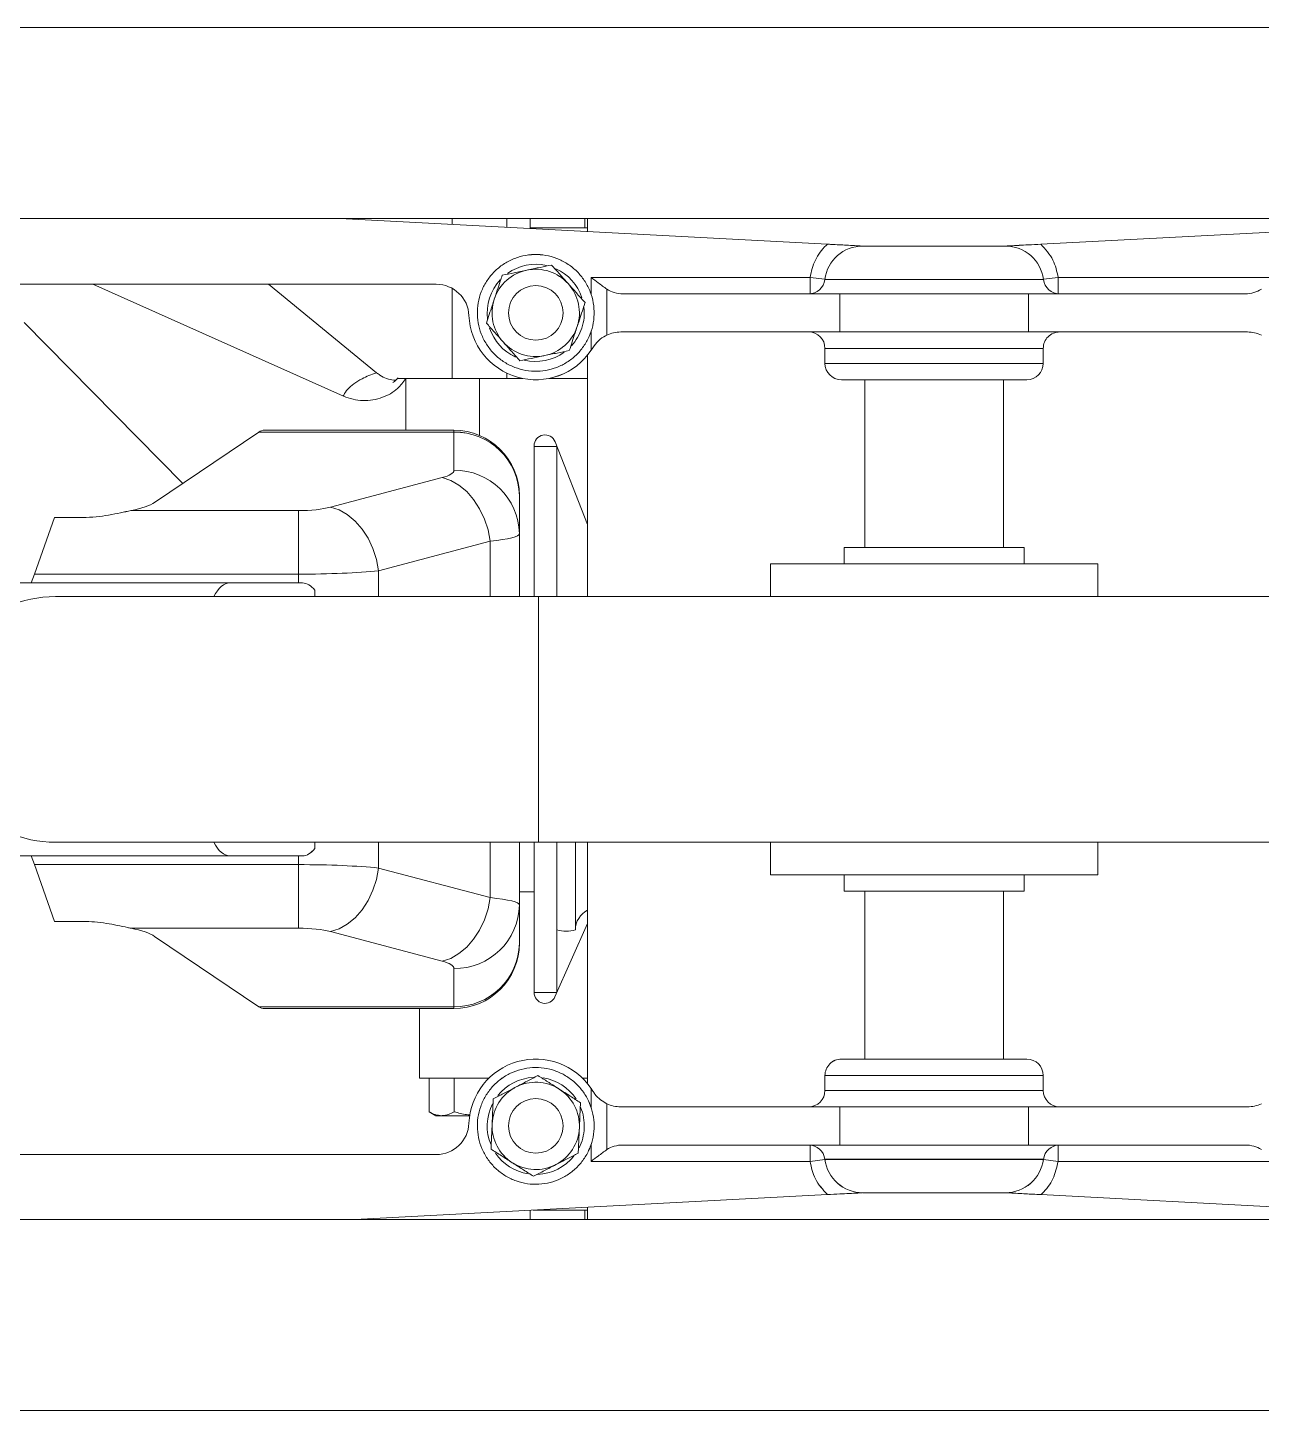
# Model space of a CAD drawing. Header units: inches. Extents: x -1851 to 6314, y -1304 to 4687.
# Drawn here: x -1813.46 to -1803.12, y 2121.94 to 2133.54 of the extents above; entities that cross this region are included whole.
import ezdxf

# ---------------------------------------------------------------- set-up
doc = ezdxf.new("R2010")
doc.units = ezdxf.units.IN
doc.header["$MEASUREMENT"] = 0
doc.layers.add('E-ARRY-TABL', color=9, linetype='Continuous')

# ---------------------------------------------------------------- blocks, each defined once
blk = doc.blocks.new('2.2.1_8 Mid Plan View')
at = {"color": 7, "linetype": 'Continuous', "lineweight": 15}
for p, q in [((-0.30061, -3.73684), (-0.30061, 2.68042)), ((0.30109, 2.68042), (0.30109, -3.73684)), ((26.705, -3.73684), (26.705, 2.68042)), ((27.3067, 2.68042), (27.3067, -3.73684)), ((-0.41544, -3.62201), (-0.41544, 2.56559)), ((26.59017, -3.62201), (26.59017, 2.56559)), ((27.42153, 2.56559), (27.42153, -3.62201)), ((0.28572, -0.46404), (0.30109, -0.17084)), ((27.29133, -0.46404), (27.3067, -0.17084)), ((-0.28572, -0.46404), (-0.30061, -0.18001)), ((26.71988, -0.46404), (26.705, -0.18001)), ((-0.07382, -0.29035), (-0.07382, -0.42979)), ((0.07382, -0.42979), (0.07382, -0.29035)), ((26.93179, -0.29035), (26.93179, -0.42979)), ((27.07942, -0.42979), (27.07942, -0.29035)), ((-0.26575, -0.45363), (-0.26575, -0.32202)), ((0.26575, -0.32202), (0.26575, -0.45363)), ((26.73986, -0.45363), (26.73986, -0.32202)), ((27.27135, -0.32202), (27.27135, -0.45363)), ((-0.23294, -0.33983), (-0.23294, -0.47148)), ((0.23294, -0.47148), (0.23294, -0.33983)), ((26.77267, -0.33983), (26.77267, -0.47148)), ((27.23854, -0.47148), (27.23854, -0.33983)), ((-0.2559, -0.47148), (-0.2559, -0.34118)), ((0.2559, -0.34118), (0.2559, -0.47148)), ((26.7497, -0.47148), (26.7497, -0.34118)), ((27.26151, -0.34118), (27.26151, -0.47148)), ((-0.0935, -0.62663), (-0.0935, -0.42979)), ((-0.0935, -0.42979), (-0.07382, -0.42979)), ((-0.07382, -0.62663), (-0.07382, -0.42979)), ((0.07382, -0.42979), (0.0935, -0.42979)), ((0.07382, -0.62663), (0.07382, -0.42979)), ((0.0935, -0.62663), (0.0935, -0.42979)), ((26.9121, -0.62663), (26.9121, -0.42979)), ((26.9121, -0.42979), (26.93179, -0.42979)), ((26.93179, -0.62663), (26.93179, -0.42979)), ((27.07942, -0.62663), (27.07942, -0.42979)), ((27.07942, -0.42979), (27.09911, -0.42979)), ((27.09911, -0.62663), (27.09911, -0.42979)), ((-0.21407, -0.46259), (-0.22309, -0.46259)), ((0.22309, -0.46259), (0.21407, -0.46259)), ((26.79153, -0.46259), (26.78251, -0.46259)), ((27.2287, -0.46259), (27.21968, -0.46259)), ((-0.2559, -0.47148), (-0.23294, -0.47148)), ((-0.2559, -0.58494), (-0.2559, -0.47148)), ((-0.23294, -0.47148), (-0.23294, -0.58494)), ((-0.20423, -0.47244), (-0.20423, -0.58398)), ((0.20423, -0.58398), (0.20423, -0.47244)), ((0.23294, -0.58494), (0.23294, -0.47148)), ((0.2559, -0.47148), (0.23294, -0.47148)), ((0.2559, -0.47148), (0.2559, -0.58494)), ((26.7497, -0.47148), (26.77267, -0.47148)), ((26.7497, -0.58494), (26.7497, -0.47148)), ((26.77267, -0.47148), (26.77267, -0.58494)), ((26.80138, -0.47244), (26.80138, -0.58398)), ((27.20984, -0.58398), (27.20984, -0.47244)), ((27.23854, -0.58494), (27.23854, -0.47148)), ((27.26151, -0.47148), (27.23854, -0.47148)), ((27.26151, -0.47148), (27.26151, -0.58494)), ((-0.0935, -0.47408), (-0.10335, -0.47408)), ((-0.10335, -0.58234), (-0.10335, -0.47408)), ((0.10335, -0.47408), (0.0935, -0.47408)), ((0.10335, -0.58234), (0.10335, -0.47408)), ((26.9121, -0.47408), (26.90226, -0.47408)), ((26.90226, -0.58234), (26.90226, -0.47408)), ((27.10895, -0.47408), (27.09911, -0.47408)), ((27.10895, -0.58234), (27.10895, -0.47408)), ((-0.28461, -0.48573), (-0.28463, -0.48487)), ((-0.28461, -0.57112), (-0.28461, -0.4853)), ((-0.10335, -0.48654), (-0.20423, -0.48654)), ((0.20423, -0.48654), (0.10335, -0.48654)), ((0.28461, -0.4853), (0.28461, -0.57112)), ((26.721, -0.48573), (26.72097, -0.48487)), ((26.721, -0.57112), (26.721, -0.4853)), ((26.90226, -0.48654), (26.80138, -0.48654)), ((27.20984, -0.48654), (27.10895, -0.48654)), ((27.29022, -0.4853), (27.29022, -0.57112)), ((-0.20423, -0.56988), (-0.10335, -0.56988)), ((0.10335, -0.56988), (0.20423, -0.56988)), ((0.28461, -0.57069), (0.28463, -0.57155)), ((26.80138, -0.56988), (26.90226, -0.56988)), ((27.10895, -0.56988), (27.20984, -0.56988)), ((27.29022, -0.57069), (27.29024, -0.57155)), ((-0.2559, -0.58494), (-0.23294, -0.58494)), ((-0.2559, -0.71524), (-0.2559, -0.58494)), ((-0.23294, -0.58494), (-0.23294, -0.71659)), ((-0.10335, -0.58234), (-0.0935, -0.58234)), ((0.0935, -0.58234), (0.10335, -0.58234)), ((0.2559, -0.58494), (0.23294, -0.58494)), ((0.23294, -0.71659), (0.23294, -0.58494)), ((0.2559, -0.58494), (0.2559, -0.71524)), ((26.7497, -0.58494), (26.77267, -0.58494)), ((26.7497, -0.71524), (26.7497, -0.58494)), ((26.77267, -0.58494), (26.77267, -0.71659)), ((26.90226, -0.58234), (26.9121, -0.58234)), ((27.09911, -0.58234), (27.10895, -0.58234)), ((27.26151, -0.58494), (27.23854, -0.58494)), ((27.23854, -0.71659), (27.23854, -0.58494)), ((27.26151, -0.58494), (27.26151, -0.71524)), ((-0.28572, -0.59238), (-0.30061, -0.87641)), ((-0.22309, -0.59383), (-0.21407, -0.59383)), ((0.21407, -0.59383), (0.22309, -0.59383)), ((0.28572, -0.59238), (0.30109, -0.88558)), ((26.71988, -0.59238), (26.705, -0.87641)), ((26.78251, -0.59383), (26.79153, -0.59383)), ((27.21968, -0.59383), (27.2287, -0.59383)), ((27.29133, -0.59238), (27.3067, -0.88558)), ((-0.26575, -0.7344), (-0.26575, -0.60279)), ((0.26575, -0.60279), (0.26575, -0.7344)), ((26.73986, -0.7344), (26.73986, -0.60279)), ((27.27135, -0.60279), (27.27135, -0.7344)), ((-0.0935, -0.62663), (-0.07382, -0.62663)), ((-0.07382, -0.62663), (-0.07382, -0.76607)), ((0.07382, -0.76607), (0.07382, -0.62663)), ((0.07382, -0.62663), (0.0935, -0.62663)), ((26.9121, -0.62663), (26.93179, -0.62663)), ((26.93179, -0.62663), (26.93179, -0.76607)), ((27.07942, -0.76607), (27.07942, -0.62663)), ((27.07942, -0.62663), (27.09911, -0.62663)), ((-0.25867, -0.72494), (-0.23108, -0.72494)), ((0.23108, -0.72494), (0.25867, -0.72494)), ((26.74694, -0.72494), (26.77453, -0.72494)), ((27.23668, -0.72494), (27.26428, -0.72494)), ((-0.30061, -0.73654), (-0.29328, -0.73654)), ((-0.2235, -0.73339), (-0.22193, -0.7344)), ((-0.21905, -0.73654), (-0.07382, -0.73654)), ((0.07382, -0.73654), (0.21905, -0.73654)), ((0.22193, -0.7344), (0.2235, -0.73339)), ((0.29328, -0.73654), (0.30109, -0.73654)), ((26.705, -0.73654), (26.71233, -0.73654)), ((26.705, -0.73818), (26.71061, -0.73818)), ((26.71061, -0.73818), (26.71061, -0.73654)), ((26.71061, -0.73818), (26.71061, -0.76936)), ((26.78211, -0.73339), (26.78367, -0.7344)), ((26.78656, -0.73654), (26.93179, -0.73654)), ((26.78981, -0.7395), (26.78981, -0.73654)), ((26.88279, -0.73654), (26.83877, -0.75615)), ((27.07942, -0.73654), (27.22465, -0.73654)), ((27.12283, -0.73654), (27.17252, -0.75604)), ((27.21063, -0.75977), (27.21063, -0.73654)), ((27.22754, -0.7344), (27.22911, -0.73339)), ((27.29889, -0.73654), (27.3067, -0.73654)), ((27.30115, -0.73654), (27.30115, -0.73818)), ((27.30115, -0.77099), (27.30115, -0.73818)), ((27.30115, -0.73818), (27.3067, -0.73818)), ((-0.12655, -0.74387), (-0.07382, -0.74387)), ((26.87906, -0.74387), (26.93179, -0.74387)), ((-0.07382, -0.75496), (-0.16416, -0.75496)), ((-0.16416, -0.75496), (-0.16416, -0.76871)), ((0.16416, -0.75496), (0.07382, -0.75496)), ((0.16416, -0.76871), (0.16416, -0.75496)), ((26.93179, -0.75496), (26.84144, -0.75496)), ((26.84144, -0.75496), (26.84144, -0.76871)), ((27.16977, -0.75496), (27.07942, -0.75496)), ((27.16977, -0.76871), (27.16977, -0.75496)), ((-0.16416, -0.76871), (-0.07382, -0.76871)), ((-0.10375, -0.76871), (-0.10375, -0.77755)), ((-0.07382, -0.76607), (-0.07382, -1.05642)), ((0.07382, -1.05642), (0.07382, -0.76607)), ((0.07382, -0.76871), (0.16416, -0.76871)), ((26.71052, -0.77099), (26.705, -0.77099)), ((26.84144, -0.76871), (26.84144, -0.76871)), ((26.84144, -0.76871), (26.93179, -0.76871)), ((26.90186, -0.76871), (26.90186, -0.77755)), ((26.93179, -0.76607), (26.93179, -1.05642)), ((27.07942, -1.05642), (27.07942, -0.76607)), ((27.07942, -0.76871), (27.16977, -0.76871)), ((27.17012, -0.76871), (27.16977, -0.76871)), ((27.3067, -0.77099), (27.30115, -0.77099)), ((-0.13451, -0.77755), (-0.11152, -0.77755)), ((-0.11152, -0.77755), (-0.07382, -0.77755)), ((0.07382, -0.77755), (0.11152, -0.77755)), ((0.11152, -0.77755), (0.13451, -0.77755)), ((26.87109, -0.77755), (26.89408, -0.77755)), ((26.89408, -0.77755), (26.93179, -0.77755)), ((27.07942, -0.77755), (27.11713, -0.77755)), ((27.11713, -0.77755), (27.14012, -0.77755)), ((27.21063, -0.80152), (27.21063, -0.77565)), ((27.2138, -0.78511), (27.21063, -0.78511)), ((27.3067, -0.78511), (27.30143, -0.78511)), ((-0.10713, -0.79512), (-0.08939, -0.86225)), ((0.08939, -0.86225), (0.10713, -0.79512)), ((26.78981, -0.83761), (26.78981, -0.79592)), ((26.89848, -0.79512), (26.91622, -0.86225)), ((27.09499, -0.86225), (27.11273, -0.79512)), ((27.21063, -0.80152), (27.21063, -0.84572)), ((26.76734, -0.80742), (26.76734, -0.82425)), ((-0.17388, -0.93077), (-0.17388, -0.81692)), ((-0.17274, -0.81692), (-0.17388, -0.81692)), ((-0.17274, -0.9342), (-0.17274, -0.81692)), ((-0.14975, -0.81692), (-0.17274, -0.81692)), ((0.17274, -0.81692), (0.14975, -0.81692)), ((0.17274, -0.9342), (0.17274, -0.81692)), ((0.17388, -0.81692), (0.17274, -0.81692)), ((0.17388, -0.93077), (0.17388, -0.81692)), ((26.78981, -0.81667), (26.76968, -0.81667)), ((26.83172, -0.93077), (26.83172, -0.81692)), ((26.83286, -0.81692), (26.83172, -0.81692)), ((26.83286, -0.9342), (26.83286, -0.81692)), ((26.85585, -0.81692), (26.83286, -0.81692)), ((27.17835, -0.81692), (27.15536, -0.81692)), ((27.17835, -0.9342), (27.17835, -0.81692)), ((27.17949, -0.81692), (27.17835, -0.81692)), ((27.17949, -0.93077), (27.17949, -0.81692)), ((27.21063, -0.81792), (27.26474, -0.81792)), ((27.30315, -0.81792), (27.3067, -0.81792)), ((-0.26164, -0.82753), (-0.26164, -1.13761)), ((-0.12762, -0.89107), (-0.14536, -0.82395)), ((0.14536, -0.82395), (0.12762, -0.89107)), ((0.26164, -1.13761), (0.26164, -0.82753)), ((26.74396, -0.82753), (26.74396, -1.13761)), ((26.76734, -0.82776), (26.76734, -0.82425)), ((26.76734, -0.82776), (26.76968, -0.83182)), ((26.87799, -0.89107), (26.86025, -0.82395)), ((27.15097, -0.82395), (27.13322, -0.89107)), ((27.26725, -1.13761), (27.26725, -0.82753)), ((26.78981, -0.83182), (26.76968, -0.83182)), ((26.83172, -0.83761), (26.78981, -0.83761)), ((27.21063, -0.84572), (27.17949, -0.84572)), ((27.21063, -0.84572), (27.21063, -0.85073)), ((27.26725, -0.92847), (27.21407, -0.86345)), ((27.26725, -1.03391), (27.19997, -0.88333)), ((-0.07762, -0.90058), (-0.07382, -0.90058)), ((0.07382, -0.90058), (0.07762, -0.90058)), ((26.92798, -0.90058), (26.93179, -0.90058)), ((27.07942, -0.90058), (27.08323, -0.90058)), ((-0.12556, -1.01105), (-0.12556, -0.91029)), ((-0.08733, -0.91029), (-0.12556, -0.91029)), ((-0.08733, -0.91029), (-0.08733, -1.06915)), ((-0.08202, -0.95162), (-0.08202, -0.90787)), ((0.08202, -0.95162), (0.08202, -0.90787)), ((0.08733, -1.06915), (0.08733, -0.91029)), ((0.08733, -0.91029), (0.12556, -0.91029)), ((0.12556, -0.91029), (0.12556, -1.01105)), ((26.88005, -1.01105), (26.88005, -0.91029)), ((26.91828, -0.91029), (26.88005, -0.91029)), ((26.91828, -0.91029), (26.91828, -1.06915)), ((26.92359, -0.95162), (26.92359, -0.90787)), ((27.08763, -0.95162), (27.08763, -0.90787)), ((27.09293, -1.06915), (27.09293, -0.91029)), ((27.09293, -0.91029), (27.13117, -0.91029)), ((27.13117, -0.91029), (27.13117, -1.01105)), ((-0.17274, -0.9342), (-0.13046, -0.99686)), ((0.13046, -0.99686), (0.17274, -0.9342)), ((26.83286, -0.9342), (26.87515, -0.99686)), ((27.13606, -0.99686), (27.17835, -0.9342)), ((-0.08202, -1.14664), (-0.08202, -0.95162)), ((0.08202, -1.14664), (0.08202, -0.95162)), ((26.92359, -1.14664), (26.92359, -0.95162)), ((27.08763, -1.14664), (27.08763, -0.95162)), ((27.14748, -0.97994), (27.24418, -1.07532)), ((-0.12142, -1.05699), (-0.12142, -1.04001)), ((0.12142, -1.04001), (0.12142, -1.05699)), ((26.88418, -1.05699), (26.88418, -1.04001)), ((27.12703, -1.04001), (27.12703, -1.05699)), ((-0.08733, -1.06915), (-0.12142, -1.05699)), ((0.12142, -1.05699), (0.08733, -1.06915)), ((26.91828, -1.06915), (26.88418, -1.05699)), ((27.12703, -1.05699), (27.09293, -1.06915)), ((-0.08202, -1.07104), (-0.08733, -1.06915)), ((0.08733, -1.06915), (0.08202, -1.07104)), ((26.92359, -1.07104), (26.91828, -1.06915)), ((27.09293, -1.06915), (27.08763, -1.07104))]:
    blk.add_line(p, q, dxfattribs=at)
at = {"color": 8, "linetype": 'Continuous', "lineweight": 15}
for p, q in [((-0.26461, -0.46253), (-0.26575, -0.45363)), ((-0.25594, -0.45363), (-0.26575, -0.45363)), ((0.26575, -0.45363), (0.25594, -0.45363)), ((0.26575, -0.45363), (0.26461, -0.46253)), ((26.741, -0.46253), (26.73986, -0.45363)), ((26.74966, -0.45363), (26.73986, -0.45363)), ((27.27135, -0.45363), (27.26155, -0.45363)), ((27.27135, -0.45363), (27.27022, -0.46253)), ((-0.26451, -0.46252), (-0.26451, -0.5939)), ((-0.22309, -0.46259), (-0.22309, -0.59383)), ((-0.21407, -0.59383), (-0.21407, -0.46259)), ((0.21407, -0.46259), (0.21407, -0.59383)), ((0.22309, -0.59383), (0.22309, -0.46259)), ((0.26451, -0.5939), (0.26451, -0.46252)), ((26.74109, -0.46252), (26.74109, -0.5939)), ((26.78251, -0.46259), (26.78251, -0.59383)), ((26.79153, -0.59383), (26.79153, -0.46259)), ((27.21968, -0.46259), (27.21968, -0.59383)), ((27.2287, -0.59383), (27.2287, -0.46259)), ((27.27012, -0.5939), (27.27012, -0.46252)), ((-0.26575, -0.60279), (-0.26461, -0.59389)), ((0.26461, -0.59389), (0.26575, -0.60279)), ((26.73986, -0.60279), (26.741, -0.59389)), ((27.27022, -0.59389), (27.27135, -0.60279)), ((-0.26575, -0.60279), (-0.25594, -0.60279)), ((0.25594, -0.60279), (0.26575, -0.60279)), ((26.73986, -0.60279), (26.74966, -0.60279)), ((27.26155, -0.60279), (27.27135, -0.60279)), ((-0.2555, -0.7344), (-0.26575, -0.7344)), ((-0.22193, -0.7344), (-0.23334, -0.7344)), ((0.23334, -0.7344), (0.22193, -0.7344)), ((0.26575, -0.7344), (0.2555, -0.7344)), ((26.75011, -0.7344), (26.73986, -0.7344)), ((26.78367, -0.7344), (26.77226, -0.7344)), ((27.23895, -0.7344), (27.22754, -0.7344)), ((27.27135, -0.7344), (27.2611, -0.7344)), ((0.07382, -0.76607), (-0.07382, -0.76607)), ((27.07942, -0.76607), (26.93179, -0.76607)), ((-0.07382, -0.79512), (-0.10713, -0.79512)), ((0.10713, -0.79512), (0.07382, -0.79512)), ((26.93179, -0.79512), (26.89848, -0.79512)), ((27.11273, -0.79512), (27.07942, -0.79512)), ((27.17635, -0.80152), (27.21063, -0.80152)), ((-0.08939, -0.86225), (-0.07382, -0.86225)), ((0.07382, -0.86225), (0.08939, -0.86225)), ((26.91622, -0.86225), (26.93179, -0.86225)), ((27.07942, -0.86225), (27.09499, -0.86225)), ((-0.08202, -0.91029), (-0.08733, -0.91029)), ((0.08733, -0.91029), (0.08202, -0.91029)), ((26.92359, -0.91029), (26.91828, -0.91029)), ((27.09293, -0.91029), (27.08763, -0.91029))]:
    blk.add_line(p, q, dxfattribs=at)
at = {"color": 7, "linetype": 'Continuous', "lineweight": 15, "flags": 128}
for points in [[(-0.10713, -0.79512), (-0.11391, -0.7964), (-0.12048, -0.79852), (-0.12664, -0.80144), (-0.1322, -0.80504), (-0.13698, -0.80923), (-0.14085, -0.81388), (-0.14367, -0.81883), (-0.14536, -0.82395)], [(0.10713, -0.79512), (0.11391, -0.7964), (0.12048, -0.79852), (0.12664, -0.80144), (0.1322, -0.80504), (0.13698, -0.80923), (0.14085, -0.81388), (0.14367, -0.81883), (0.14536, -0.82395)], [(26.89848, -0.79512), (26.8917, -0.7964), (26.88513, -0.79852), (26.87896, -0.80144), (26.87341, -0.80504), (26.86862, -0.80923), (26.86476, -0.81388), (26.86194, -0.81883), (26.86025, -0.82395)], [(27.11273, -0.79512), (27.11952, -0.7964), (27.12609, -0.79852), (27.13225, -0.80144), (27.13781, -0.80504), (27.14259, -0.80923), (27.14645, -0.81388), (27.14927, -0.81883), (27.15097, -0.82395)], [(-0.08939, -0.86225), (-0.09617, -0.86352), (-0.10274, -0.86565), (-0.1089, -0.86856), (-0.11446, -0.87217), (-0.11924, -0.87636), (-0.1231, -0.881), (-0.12592, -0.88596), (-0.12762, -0.89107)], [(0.08939, -0.86225), (0.09617, -0.86352), (0.10274, -0.86565), (0.1089, -0.86856), (0.11446, -0.87217), (0.11924, -0.87636), (0.1231, -0.881), (0.12592, -0.88596), (0.12762, -0.89107)], [(26.91622, -0.86225), (26.90944, -0.86352), (26.90287, -0.86565), (26.89671, -0.86856), (26.89115, -0.87217), (26.88637, -0.87636), (26.8825, -0.881), (26.87968, -0.88596), (26.87799, -0.89107)], [(27.09499, -0.86225), (27.10177, -0.86352), (27.10835, -0.86565), (27.11451, -0.86856), (27.12006, -0.87217), (27.12485, -0.87636), (27.12871, -0.881), (27.13153, -0.88596), (27.13322, -0.89107)]]:
    blk.add_lwpolyline(points, dxfattribs=at)
at = {"color": 7, "linetype": 'Continuous', "lineweight": 15}
for centre in [(-0.24442, -0.76771), (0.24442, -0.76771), (26.76119, -0.76771), (27.25003, -0.76771)]:
    blk.add_circle(centre, 0.0164, dxfattribs=at)
for centre, radius, start, end in [((-0.21325, -0.33983), 0.01968, 154.88049, 180), ((0.21325, -0.33983), 0.01968, 0, 25.11951), ((26.79235, -0.33983), 0.01968, 154.88049, 180), ((27.21886, -0.33983), 0.01968, 0, 25.11951), ((-0.26575, -0.45275), 0.00984, 277.18076, 0), ((-0.22309, -0.45275), 0.00984, 180, 270), ((0.22309, -0.45275), 0.00984, 270, 0), ((0.26575, -0.45275), 0.00984, 180, 262.81924), ((26.73986, -0.45275), 0.00984, 277.18076, 0), ((26.78251, -0.45275), 0.00984, 180, 270), ((27.2287, -0.45275), 0.00984, 270, 0), ((27.27135, -0.45275), 0.00984, 180, 262.81924), ((-0.26164, -0.4853), 0.02297, 97.18076, 180), ((-0.21407, -0.47244), 0.00984, 0, 90), ((0.21407, -0.47244), 0.00984, 90, 180), ((0.26164, -0.4853), 0.02297, 0, 82.81924), ((26.74396, -0.4853), 0.02297, 97.18076, 180), ((26.79153, -0.47244), 0.00984, 0, 90), ((27.21968, -0.47244), 0.00984, 90, 180), ((27.26725, -0.4853), 0.02297, 0, 82.81924), ((-0.26164, -0.57112), 0.02297, 180, 262.81924), ((0.26164, -0.57112), 0.02297, 277.18076, 0), ((26.74396, -0.57112), 0.02297, 180, 262.81924), ((27.26725, -0.57112), 0.02297, 277.18076, 0), ((-0.21407, -0.58398), 0.00984, 270, 0), ((0.21407, -0.58398), 0.00984, 180, 270), ((26.79153, -0.58398), 0.00984, 270, 0), ((27.21968, -0.58398), 0.00984, 180, 270), ((-0.26575, -0.60367), 0.00984, 0, 82.81924), ((-0.22309, -0.60367), 0.00984, 90, 180), ((0.22309, -0.60367), 0.00984, 0, 90), ((0.26575, -0.60367), 0.00984, 97.18076, 180), ((26.73986, -0.60367), 0.00984, 0, 82.81924), ((26.78251, -0.60367), 0.00984, 90, 180), ((27.2287, -0.60367), 0.00984, 0, 90), ((27.27135, -0.60367), 0.00984, 97.18076, 180), ((-0.21325, -0.71659), 0.01968, 180, 205.11951), ((0.21325, -0.71659), 0.01968, 334.88049, 0), ((26.79235, -0.71659), 0.01968, 180, 205.11951), ((27.21886, -0.71659), 0.01968, 334.88049, 0), ((-0.24442, -0.76771), 0.0351, 120.68288, 131.93288), ((-0.24442, -0.76771), 0.0351, 109.43288, 120.68288), ((-0.24442, -0.76771), 0.0292, 92.55788, 116.79583), ((-0.24442, -0.76771), 0.0351, 98.18288, 109.43288), ((-0.24442, -0.76771), 0.0351, 86.93288, 98.18288), ((-0.24442, -0.76771), 0.0292, 67.40745, 92.55788), ((-0.24442, -0.76771), 0.04019, 272.35528, 55.98004), ((-0.24442, -0.76771), 0.0351, 75.68288, 86.93288), ((-0.24442, -0.76771), 0.0351, 64.43288, 75.68288), ((-0.24442, -0.76771), 0.0351, 53.18288, 64.43288), ((-0.24442, -0.76771), 0.0351, 41.93288, 53.18288), ((-0.12655, -0.73075), 0.01312, 270, 333.81634), ((0.24442, -0.76771), 0.04019, 124.01996, 267.64472), ((0.24442, -0.76771), 0.0351, 125.15506, 136.40506), ((0.24442, -0.76771), 0.0351, 113.90506, 125.15506), ((0.24442, -0.76771), 0.0351, 102.65506, 113.90506), ((0.24442, -0.76771), 0.0292, 83.12964, 108.28006), ((0.24442, -0.76771), 0.0351, 91.40506, 102.65506), ((0.24442, -0.76771), 0.0351, 80.15506, 91.40506), ((0.24442, -0.76771), 0.0351, 68.90506, 80.15506), ((0.24442, -0.76771), 0.0351, 57.65506, 68.90506), ((0.24442, -0.76771), 0.0351, 46.40506, 57.65506), ((26.76119, -0.76771), 0.0351, 120.68288, 131.93288), ((26.76119, -0.76771), 0.0351, 109.43288, 120.68288), ((26.76119, -0.76771), 0.0292, 92.55788, 116.79583), ((26.76119, -0.76771), 0.0351, 98.18288, 109.43288), ((26.76119, -0.76771), 0.0351, 86.93288, 98.18288), ((26.76119, -0.76771), 0.0292, 67.40745, 92.55788), ((26.76119, -0.76771), 0.04019, 272.35528, 55.98004), ((26.76119, -0.76771), 0.0351, 75.68288, 86.93288), ((26.76119, -0.76771), 0.0351, 64.43288, 75.68288), ((26.76119, -0.76771), 0.0351, 53.18288, 64.43288), ((26.76119, -0.76771), 0.0351, 41.93288, 53.18288), ((26.87906, -0.73075), 0.01312, 270, 333.81634), ((27.25003, -0.76771), 0.04019, 124.01996, 267.64472), ((27.25003, -0.76771), 0.0351, 125.15506, 136.40506), ((27.25003, -0.76771), 0.0351, 113.90506, 125.15506), ((27.25003, -0.76771), 0.0351, 102.65506, 113.90506), ((27.25003, -0.76771), 0.0292, 83.12964, 108.28006), ((27.25003, -0.76771), 0.0351, 91.40506, 102.65506), ((27.25003, -0.76771), 0.0351, 80.15506, 91.40506), ((27.25003, -0.76771), 0.0351, 68.90506, 80.15506), ((27.25003, -0.76771), 0.0351, 57.65506, 68.90506), ((27.25003, -0.76771), 0.0351, 46.40506, 57.65506), ((-0.24442, -0.76771), 0.0351, 143.18288, 154.43288), ((-0.24442, -0.76771), 0.0292, 128.30288, 177.95703), ((-0.24442, -0.76771), 0.0351, 131.93288, 143.18288), ((-0.24442, -0.76771), 0.02625, 92.55788, 152.55788), ((-0.24442, -0.76771), 0.02625, 32.55788, 92.55788), ((-0.24442, -0.76771), 0.0292, 8.73124, 56.20839), ((-0.24442, -0.76771), 0.0351, 30.68288, 41.93288), ((-0.10766, -0.74942), 0.01968, 163.6403, 196.3597), ((0.24442, -0.76771), 0.0351, 136.40506, 147.65506), ((0.24442, -0.76771), 0.02625, 108.28006, 168.28006), ((0.24442, -0.76771), 0.0292, 108.28006, 132.51802), ((0.24442, -0.76771), 0.02625, 48.28006, 108.28006), ((0.24442, -0.76771), 0.0292, 24.45342, 71.93058), ((0.24442, -0.76771), 0.02625, 348.28006, 48.28006), ((0.24442, -0.76771), 0.0351, 35.15506, 46.40506), ((0.24442, -0.76771), 0.0351, 23.90506, 35.15506), ((26.76119, -0.76771), 0.0351, 143.18288, 154.43288), ((26.76119, -0.76771), 0.0292, 128.30288, 177.95703), ((26.76119, -0.76771), 0.0351, 131.93288, 143.18288), ((26.76119, -0.76771), 0.02625, 92.55788, 152.55788), ((26.76119, -0.76771), 0.02625, 32.55788, 92.55788), ((26.76119, -0.76771), 0.0292, 8.73124, 56.20839), ((26.76119, -0.76771), 0.0351, 30.68288, 41.93288), ((26.89794, -0.74942), 0.01968, 163.6403, 196.3597), ((27.25003, -0.76771), 0.0351, 136.40506, 147.65506), ((27.25003, -0.76771), 0.02625, 108.28006, 168.28006), ((27.25003, -0.76771), 0.0292, 108.28006, 132.51802), ((27.25003, -0.76771), 0.02625, 48.28006, 108.28006), ((27.25003, -0.76771), 0.0292, 24.45342, 71.93058), ((27.25003, -0.76771), 0.02625, 348.28006, 48.28006), ((27.25003, -0.76771), 0.0351, 35.15506, 46.40506), ((27.25003, -0.76771), 0.0351, 23.90506, 35.15506), ((-0.24442, -0.76771), 0.0351, 154.43288, 165.68288), ((-0.24442, -0.76771), 0.02625, 152.55788, 212.55788), ((-0.24442, -0.76771), 0.02625, 332.55788, 32.55788), ((-0.24442, -0.76771), 0.0351, 19.43288, 30.68288), ((-0.24442, -0.76771), 0.0351, 8.18288, 19.43288), ((0.24442, -0.76771), 0.0351, 158.90506, 170.15506), ((0.24442, -0.76771), 0.0351, 147.65506, 158.90506), ((0.24442, -0.76771), 0.0292, 144.02506, 193.67922), ((0.24442, -0.76771), 0.0351, 12.65506, 23.90506), ((26.76119, -0.76771), 0.0351, 154.43288, 165.68288), ((26.76119, -0.76771), 0.02625, 152.55788, 212.55788), ((26.76119, -0.76771), 0.02625, 332.55788, 32.55788), ((26.76119, -0.76771), 0.0351, 19.43288, 30.68288), ((26.76119, -0.76771), 0.0351, 8.18288, 19.43288), ((26.84144, -0.76215), 0.00656, 114.01515, 270), ((27.17012, -0.76215), 0.00656, 270, 68.57364), ((27.25003, -0.76771), 0.0351, 158.90506, 170.15506), ((27.25003, -0.76771), 0.0351, 147.65506, 158.90506), ((27.25003, -0.76771), 0.0292, 144.02506, 193.67922), ((27.25003, -0.76771), 0.0351, 12.65506, 23.90506), ((-0.24442, -0.76771), 0.0351, 165.68288, 176.93288), ((-0.24442, -0.76771), 0.0351, 356.93288, 8.18288), ((0.24442, -0.76771), 0.0351, 170.15506, 181.40506), ((0.24442, -0.76771), 0.02625, 168.28006, 228.28006), ((0.24442, -0.76771), 0.0292, 324.37687, 12.67514), ((0.24442, -0.76771), 0.0351, 1.40506, 12.65506), ((26.76119, -0.76771), 0.0351, 165.68288, 176.93288), ((26.76119, -0.76771), 0.0351, 356.93288, 8.18288), ((27.25003, -0.76771), 0.0351, 170.15506, 181.40506), ((27.25003, -0.76771), 0.02625, 168.28006, 228.28006), ((27.25003, -0.76771), 0.0292, 324.37687, 12.67514), ((27.25003, -0.76771), 0.0351, 1.40506, 12.65506), ((-0.24442, -0.76771), 0.0351, 176.93288, 188.18288), ((-0.24442, -0.76771), 0.0351, 188.18288, 199.43288), ((-0.24442, -0.76771), 0.0292, 188.9922, 236.0844), ((-0.24442, -0.76771), 0.0292, 308.65468, 356.95295), ((-0.24442, -0.76771), 0.0351, 345.68288, 356.93288), ((0.24442, -0.76771), 0.0351, 181.40506, 192.65506), ((0.24442, -0.76771), 0.02625, 288.28006, 348.28006), ((0.24442, -0.76771), 0.0351, 350.15506, 1.40506), ((26.76119, -0.76771), 0.0351, 176.93288, 188.18288), ((26.76119, -0.76771), 0.0351, 188.18288, 199.43288), ((26.76119, -0.76771), 0.0292, 188.9922, 236.0844), ((26.76119, -0.76771), 0.0292, 308.65468, 356.95295), ((26.76119, -0.76771), 0.0351, 345.68288, 356.93288), ((27.25003, -0.76771), 0.0351, 181.40506, 192.65506), ((27.25003, -0.76771), 0.02625, 288.28006, 348.28006), ((27.25003, -0.76771), 0.0351, 350.15506, 1.40506), ((-0.24442, -0.76771), 0.0351, 199.43288, 210.68288), ((-0.24442, -0.76771), 0.02625, 272.55788, 332.55788), ((-0.24442, -0.76771), 0.0351, 334.43288, 345.68288), ((-0.13451, -0.81692), 0.03937, 90, 180), ((-0.13391, -0.81638), 0.03884, 90.88733, 180.79366), ((-0.11092, -0.81638), 0.03884, 90.88733, 180.79366), ((0.11092, -0.81638), 0.03884, 359.20634, 89.11267), ((0.13391, -0.81638), 0.03884, 359.20634, 89.11267), ((0.13451, -0.81692), 0.03937, 0, 90), ((0.24442, -0.76771), 0.0351, 192.65506, 203.90506), ((0.24442, -0.76771), 0.0292, 204.71439, 251.80658), ((0.24442, -0.76771), 0.0351, 327.65506, 338.90506), ((0.24442, -0.76771), 0.0351, 338.90506, 350.15506), ((26.76119, -0.76771), 0.0351, 199.43288, 210.68288), ((26.76119, -0.76771), 0.02625, 272.55788, 332.55788), ((26.76119, -0.76771), 0.0351, 334.43288, 345.68288), ((26.87109, -0.81692), 0.03937, 90, 180), ((26.8717, -0.81638), 0.03884, 90.88733, 180.79366), ((26.89469, -0.81638), 0.03884, 90.88733, 180.79366), ((27.11653, -0.81638), 0.03884, 359.20634, 89.11267), ((27.13952, -0.81638), 0.03884, 359.20634, 89.11267), ((27.14012, -0.81692), 0.03937, 0, 90), ((27.25003, -0.76771), 0.0351, 192.65506, 203.90506), ((27.25003, -0.76771), 0.0292, 204.71439, 251.80658), ((27.25003, -0.76771), 0.0351, 327.65506, 338.90506), ((27.25003, -0.76771), 0.0351, 338.90506, 350.15506), ((-0.24442, -0.76771), 0.0351, 210.68288, 221.93288), ((-0.24442, -0.76771), 0.02625, 212.55788, 272.55788), ((-0.24442, -0.76771), 0.0351, 311.93288, 323.18288), ((-0.24442, -0.76771), 0.0351, 323.18288, 334.43288), ((0.24442, -0.76771), 0.0351, 203.90506, 215.15506), ((0.24442, -0.76771), 0.0351, 215.15506, 226.40506), ((0.24442, -0.76771), 0.02625, 228.28006, 288.28006), ((0.24442, -0.76771), 0.0292, 262.59569, 312.94388), ((0.24442, -0.76771), 0.0351, 316.40506, 327.65506), ((26.76119, -0.76771), 0.0351, 210.68288, 221.93288), ((26.76119, -0.76771), 0.02625, 212.55788, 272.55788), ((26.76119, -0.76771), 0.0351, 311.93288, 323.18288), ((26.76119, -0.76771), 0.0351, 323.18288, 334.43288), ((27.25003, -0.76771), 0.0351, 203.90506, 215.15506), ((27.25003, -0.76771), 0.0351, 215.15506, 226.40506), ((27.25003, -0.76771), 0.02625, 228.28006, 288.28006), ((27.25003, -0.76771), 0.0292, 262.59569, 312.94388), ((27.25003, -0.76771), 0.0351, 316.40506, 327.65506), ((-0.24442, -0.76771), 0.0351, 221.93288, 233.18288), ((-0.24442, -0.76771), 0.0351, 233.18288, 244.43288), ((-0.24442, -0.76771), 0.0292, 246.87351, 297.22169), ((-0.24442, -0.76771), 0.0351, 289.43288, 300.68288), ((-0.24442, -0.76771), 0.0351, 300.68288, 311.93288), ((0.24442, -0.76771), 0.0351, 226.40506, 237.65506), ((0.24442, -0.76771), 0.0351, 237.65506, 248.90506), ((0.24442, -0.76771), 0.0351, 293.90506, 305.15506), ((0.24442, -0.76771), 0.0351, 305.15506, 316.40506), ((26.76119, -0.76771), 0.0351, 221.93288, 233.18288), ((26.76119, -0.76771), 0.0351, 233.18288, 244.43288), ((26.76119, -0.76771), 0.0292, 246.87351, 297.22169), ((26.76119, -0.76771), 0.0351, 289.43288, 300.68288), ((26.76119, -0.76771), 0.0351, 300.68288, 311.93288), ((27.25003, -0.76771), 0.0351, 226.40506, 237.65506), ((27.25003, -0.76771), 0.0351, 237.65506, 248.90506), ((27.25003, -0.76771), 0.0351, 293.90506, 305.15506), ((27.25003, -0.76771), 0.0351, 305.15506, 316.40506), ((-0.24442, -0.76771), 0.0351, 244.43288, 255.68288), ((-0.24442, -0.76771), 0.0351, 255.68288, 266.93288), ((-0.24442, -0.76771), 0.0351, 266.93288, 278.18288), ((-0.24442, -0.76771), 0.0351, 278.18288, 289.43288), ((0.24442, -0.76771), 0.0351, 248.90506, 260.15506), ((0.24442, -0.76771), 0.0351, 260.15506, 271.40506), ((0.24442, -0.76771), 0.0351, 271.40506, 282.65506), ((0.24442, -0.76771), 0.0351, 282.65506, 293.90506), ((26.76119, -0.76771), 0.0351, 244.43288, 255.68288), ((26.76119, -0.76771), 0.0351, 255.68288, 266.93288), ((26.76119, -0.76771), 0.0351, 266.93288, 278.18288), ((26.76119, -0.76771), 0.0351, 278.18288, 289.43288), ((27.25003, -0.76771), 0.0351, 248.90506, 260.15506), ((27.25003, -0.76771), 0.0351, 260.15506, 271.40506), ((27.25003, -0.76771), 0.0351, 271.40506, 282.65506), ((27.25003, -0.76771), 0.0351, 282.65506, 293.90506), ((-0.24196, -0.82753), 0.01968, 92.35528, 180), ((0.24196, -0.82753), 0.01968, 0, 87.64472), ((26.76365, -0.82753), 0.01968, 92.35528, 180), ((27.24757, -0.82753), 0.01968, 0, 87.64472), ((0, -1.05642), 0.07382, 180, 0), ((27.00561, -1.05642), 0.07382, 180, 0)]:
    blk.add_arc(centre, radius, start, end, dxfattribs=at)
for centre, major_axis, ratio, start_param, end_param in [((-0.26575, -0.34118), (0, 0.01395), 0.70539, 4.712389, 5.481174), ((0.26575, -0.34118), (0, 0.01395), 0.70539, 0.802011, 1.570796), ((26.73986, -0.34118), (0, 0.01395), 0.70539, 4.712389, 5.481174), ((27.27135, -0.34118), (0, 0.01395), 0.70539, 0.802011, 1.570796), ((-0.26575, -0.71524), (0, 0.01395), 0.70539, 3.943604, 4.712389), ((0.26575, -0.71524), (0, 0.01395), 0.70539, 1.570796, 2.339581), ((26.73986, -0.71524), (0, 0.01395), 0.70539, 3.943604, 4.712389), ((27.27135, -0.71524), (0, 0.01395), 0.70539, 1.570796, 2.339581), ((-0.11152, -0.84317), (0, 0.06562), 0.09834, 5.533966, 6.283185), ((0.11152, -0.84317), (0, 0.06562), 0.09834, 0, 0.749219), ((26.89408, -0.84317), (0, 0.06562), 0.09834, 5.533966, 6.283185), ((27.11713, -0.84317), (0, 0.06562), 0.09834, 0, 0.749219), ((-0.14975, -0.84317), (0, 0.02625), 0.24585, 5.533966, 6.283185), ((0.14975, -0.84317), (0, 0.02625), 0.24585, 0, 0.749219), ((26.85585, -0.84317), (0, 0.02625), 0.24585, 5.533966, 6.283185), ((27.15536, -0.84317), (0, 0.02625), 0.24585, 0, 0.749219), ((-0.09378, -0.91029), (0, 0.06562), 0.09834, 4.712389, 5.533966), ((0.09378, -0.91029), (0, 0.06562), 0.09834, 0.749219, 1.570796), ((26.91183, -0.91029), (0, 0.06562), 0.09834, 4.712389, 5.533966), ((27.09939, -0.91029), (0, 0.06562), 0.09834, 0.749219, 1.570796), ((-0.13201, -0.91029), (0, 0.02625), 0.24585, 4.712389, 5.533966), ((0.13201, -0.91029), (0, 0.02625), 0.24585, 0.749219, 1.570796), ((26.8736, -0.91029), (0, 0.02625), 0.24585, 4.712389, 5.533966), ((27.13762, -0.91029), (0, 0.02625), 0.24585, 0.749219, 1.570796), ((-0.04921, -0.90787), (0.03281, 0), 0.444444, 2.617994, 3.141593), ((0.04921, -0.90787), (0.03281, 0), 0.444444, 0, 0.523599), ((26.95639, -0.90787), (0.03281, 0), 0.444444, 2.617994, 3.141593), ((27.05482, -0.90787), (0.03281, 0), 0.444444, 0, 0.523599), ((-0.13451, -0.93077), (0.03937, 0), 0.364309, 3.141593, 3.382662), ((0.13451, -0.93077), (0.03937, 0), 0.364309, 6.042116, 6.283185), ((26.87109, -0.93077), (0.03937, 0), 0.364309, 3.141593, 3.382662), ((27.14012, -0.93077), (0.03937, 0), 0.364309, 6.042116, 6.283185), ((-0.04921, -0.95162), (0.03281, 0), 0.444444, 3.141593, 3.864327), ((0.04921, -0.95162), (0.03281, 0), 0.444444, 5.560451, 6.283185), ((26.95639, -0.95162), (0.03281, 0), 0.444444, 3.141593, 3.864327), ((27.05482, -0.95162), (0.03281, 0), 0.444444, 5.560451, 6.283185), ((-0.13432, -1.04001), (0, 0.04593), 0.24585, 5.394785, 5.93382), ((0.13432, -1.04001), (0, 0.04593), 0.24585, 0.349365, 0.8884), ((26.87128, -1.04001), (0, 0.04593), 0.24585, 5.394785, 5.93382), ((27.13993, -1.04001), (0, 0.04593), 0.24585, 0.349365, 0.8884)]:
    blk.add_ellipse(centre, major_axis=major_axis, ratio=ratio, start_param=start_param, end_param=end_param, dxfattribs=at)
for points, knots in [([(-0.28572, -0.46404), (-0.28549, -0.46378), (-0.28277, -0.46086), (-0.27649, -0.45608), (-0.26933, -0.45445), (-0.26575, -0.45363)], [0, 0, 0, 0, 0.045613, 0.522765, 1, 1, 1, 1]), ([(0.26575, -0.45363), (0.26937, -0.45442), (0.27696, -0.45607), (0.28271, -0.46131), (0.28572, -0.46404)], [0, 0, 0, 0, 0.477569, 1, 1, 1, 1]), ([(26.71988, -0.46404), (26.72012, -0.46378), (26.72284, -0.46086), (26.72912, -0.45608), (26.73628, -0.45445), (26.73986, -0.45363)], [0, 0, 0, 0, 0.045613, 0.522765, 1, 1, 1, 1]), ([(27.27135, -0.45363), (27.27498, -0.45442), (27.28256, -0.45607), (27.28832, -0.46131), (27.29133, -0.46404)], [0, 0, 0, 0, 0.477569, 1, 1, 1, 1]), ([(-0.28463, -0.48487), (-0.28471, -0.4834), (-0.28487, -0.48041), (-0.28518, -0.47435), (-0.28548, -0.46876), (-0.28568, -0.46483), (-0.28572, -0.46404)], [0, 0, 0, 0, 0.238972, 0.483667, 0.895277, 1, 1, 1, 1]), ([(0.28572, -0.46404), (0.28559, -0.46657), (0.28525, -0.4731), (0.28489, -0.48), (0.28468, -0.48404), (0.28463, -0.48487)], [0, 0, 0, 0, 0.334113, 0.862931, 1, 1, 1, 1]), ([(26.72097, -0.48487), (26.7209, -0.4834), (26.72074, -0.48041), (26.72042, -0.47435), (26.72013, -0.46876), (26.71992, -0.46483), (26.71988, -0.46404)], [0, 0, 0, 0, 0.238972, 0.483667, 0.895277, 1, 1, 1, 1]), ([(27.29133, -0.46404), (27.2912, -0.46657), (27.29086, -0.4731), (27.29049, -0.48), (27.29028, -0.48404), (27.29024, -0.48487)], [0, 0, 0, 0, 0.334113, 0.862931, 1, 1, 1, 1]), ([(-0.28572, -0.59238), (-0.28559, -0.58985), (-0.28525, -0.58332), (-0.28489, -0.57642), (-0.28468, -0.57238), (-0.28463, -0.57155)], [0, 0, 0, 0, 0.334113, 0.862931, 1, 1, 1, 1]), ([(0.28463, -0.57155), (0.28471, -0.57302), (0.28487, -0.57601), (0.28518, -0.58207), (0.28548, -0.58766), (0.28568, -0.59158), (0.28572, -0.59238)], [0, 0, 0, 0, 0.238972, 0.483667, 0.895277, 1, 1, 1, 1]), ([(26.71988, -0.59238), (26.72002, -0.58985), (26.72036, -0.58332), (26.72072, -0.57642), (26.72093, -0.57238), (26.72097, -0.57155)], [0, 0, 0, 0, 0.334113, 0.862931, 1, 1, 1, 1]), ([(27.29024, -0.57155), (27.29032, -0.57302), (27.29047, -0.57601), (27.29079, -0.58207), (27.29108, -0.58766), (27.29129, -0.59158), (27.29133, -0.59238)], [0, 0, 0, 0, 0.238972, 0.483667, 0.895277, 1, 1, 1, 1]), ([(-0.26575, -0.60279), (-0.26937, -0.602), (-0.27696, -0.60034), (-0.28271, -0.59511), (-0.28572, -0.59238)], [0, 0, 0, 0, 0.477569, 1, 1, 1, 1]), ([(0.28572, -0.59238), (0.28549, -0.59264), (0.28277, -0.59555), (0.27649, -0.60033), (0.26933, -0.60197), (0.26575, -0.60279)], [0, 0, 0, 0, 0.045613, 0.522765, 1, 1, 1, 1]), ([(26.73986, -0.60279), (26.73624, -0.602), (26.72865, -0.60034), (26.72289, -0.59511), (26.71988, -0.59238)], [0, 0, 0, 0, 0.477569, 1, 1, 1, 1]), ([(27.29133, -0.59238), (27.29109, -0.59264), (27.28838, -0.59555), (27.2821, -0.60033), (27.27493, -0.60197), (27.27135, -0.60279)], [0, 0, 0, 0, 0.045613, 0.522765, 1, 1, 1, 1]), ([(-0.25867, -0.72494), (-0.25992, -0.72668), (-0.2621, -0.72972), (-0.26465, -0.73299), (-0.26574, -0.73438), (-0.26575, -0.7344)], [0, 0, 0, 0, 0.567676, 0.996223, 1, 1, 1, 1]), ([(-0.23108, -0.72494), (-0.23037, -0.72623), (-0.22896, -0.72881), (-0.22608, -0.7317), (-0.22411, -0.73299), (-0.2235, -0.73339)], [0, 0, 0, 0, 0.40927, 0.81718, 1, 1, 1, 1]), ([(0.2235, -0.73339), (0.22497, -0.73233), (0.22791, -0.73019), (0.23011, -0.72691), (0.23093, -0.72523), (0.23108, -0.72494)], [0, 0, 0, 0, 0.451634, 0.905839, 1, 1, 1, 1]), ([(0.26575, -0.7344), (0.26574, -0.73438), (0.26465, -0.73299), (0.2621, -0.72972), (0.25992, -0.72668), (0.25867, -0.72494)], [0, 0, 0, 0, 0.003777, 0.432324, 1, 1, 1, 1]), ([(26.74694, -0.72494), (26.74569, -0.72668), (26.74351, -0.72972), (26.74096, -0.73299), (26.73987, -0.73438), (26.73986, -0.7344)], [0, 0, 0, 0, 0.567676, 0.996223, 1, 1, 1, 1]), ([(26.77453, -0.72494), (26.77524, -0.72623), (26.77664, -0.72881), (26.77953, -0.7317), (26.7815, -0.73299), (26.78211, -0.73339)], [0, 0, 0, 0, 0.40927, 0.81718, 1, 1, 1, 1]), ([(27.22911, -0.73339), (27.23057, -0.73233), (27.23352, -0.73019), (27.23572, -0.72691), (27.23654, -0.72523), (27.23668, -0.72494)], [0, 0, 0, 0, 0.451634, 0.905839, 1, 1, 1, 1]), ([(27.27135, -0.7344), (27.27134, -0.73438), (27.27026, -0.73299), (27.26771, -0.72972), (27.26552, -0.72668), (27.26428, -0.72494)], [0, 0, 0, 0, 0.003777, 0.432324, 1, 1, 1, 1]), ([(0.25058, -0.73803), (0.24937, -0.73843), (0.24468, -0.73998), (0.23981, -0.74159), (0.23619, -0.74279)], [0, 0, 0, 0, 0.257551, 1, 1, 1, 1]), ([(0.26189, -0.74812), (0.26162, -0.74788), (0.25959, -0.74607), (0.25576, -0.74266), (0.25231, -0.73958), (0.25058, -0.73803)], [0, 0, 0, 0, 0.070086, 0.530782, 1, 1, 1, 1]), ([(27.25618, -0.73803), (27.25497, -0.73843), (27.25028, -0.73998), (27.24541, -0.74159), (27.24179, -0.74279)], [0, 0, 0, 0, 0.257551, 1, 1, 1, 1]), ([(27.26749, -0.74812), (27.26723, -0.74788), (27.2652, -0.74607), (27.26137, -0.74266), (27.25792, -0.73958), (27.25618, -0.73803)], [0, 0, 0, 0, 0.070086, 0.530782, 1, 1, 1, 1]), ([(-0.26771, -0.75561), (-0.26755, -0.75529), (-0.26629, -0.75288), (-0.26393, -0.74833), (-0.2618, -0.74423), (-0.26073, -0.74216)], [0, 0, 0, 0, 0.070086, 0.530782, 1, 1, 1, 1]), ([(-0.26073, -0.74216), (-0.25946, -0.74211), (-0.25452, -0.74189), (-0.2494, -0.74166), (-0.24559, -0.74149)], [0, 0, 0, 0, 0.257551, 1, 1, 1, 1]), ([(-0.24559, -0.74149), (-0.24421, -0.74143), (-0.23909, -0.7412), (-0.2341, -0.74097), (-0.23045, -0.74081)], [0, 0, 0, 0, 0.268634, 1, 1, 1, 1]), ([(-0.23045, -0.74081), (-0.22913, -0.74289), (-0.22646, -0.74707), (-0.22369, -0.7514), (-0.2223, -0.75358)], [0, 0, 0, 0, 0.495458, 1, 1, 1, 1]), ([(0.2218, -0.74754), (0.2213, -0.74995), (0.22029, -0.75481), (0.21925, -0.75984), (0.21872, -0.76238)], [0, 0, 0, 0, 0.495458, 1, 1, 1, 1]), ([(0.23619, -0.74279), (0.23488, -0.74322), (0.23001, -0.74483), (0.22527, -0.74639), (0.2218, -0.74754)], [0, 0, 0, 0, 0.268634, 1, 1, 1, 1]), ([(0.2732, -0.7582), (0.27136, -0.75656), (0.26765, -0.75326), (0.26382, -0.74984), (0.26189, -0.74812)], [0, 0, 0, 0, 0.495458, 1, 1, 1, 1]), ([(26.73789, -0.75561), (26.73806, -0.75529), (26.73931, -0.75288), (26.74168, -0.74833), (26.7438, -0.74423), (26.74488, -0.74216)], [0, 0, 0, 0, 0.070086, 0.530782, 1, 1, 1, 1]), ([(26.74488, -0.74216), (26.74615, -0.74211), (26.75108, -0.74189), (26.75621, -0.74166), (26.76002, -0.74149)], [0, 0, 0, 0, 0.257551, 1, 1, 1, 1]), ([(26.76002, -0.74149), (26.76139, -0.74143), (26.76652, -0.7412), (26.77151, -0.74097), (26.77515, -0.74081)], [0, 0, 0, 0, 0.268634, 1, 1, 1, 1]), ([(26.77515, -0.74081), (26.77648, -0.74289), (26.77915, -0.74707), (26.78191, -0.7514), (26.78331, -0.75358)], [0, 0, 0, 0, 0.495458, 1, 1, 1, 1]), ([(27.22741, -0.74754), (27.22691, -0.74995), (27.2259, -0.75481), (27.22485, -0.75984), (27.22433, -0.76238)], [0, 0, 0, 0, 0.495458, 1, 1, 1, 1]), ([(27.24179, -0.74279), (27.24049, -0.74322), (27.23562, -0.74483), (27.23087, -0.74639), (27.22741, -0.74754)], [0, 0, 0, 0, 0.268634, 1, 1, 1, 1]), ([(27.2788, -0.7582), (27.27697, -0.75656), (27.27326, -0.75326), (27.26943, -0.74984), (27.26749, -0.74812)], [0, 0, 0, 0, 0.495458, 1, 1, 1, 1]), ([(-0.2747, -0.76906), (-0.27356, -0.76688), (-0.27127, -0.76247), (-0.26891, -0.75791), (-0.26771, -0.75561)], [0, 0, 0, 0, 0.495458, 1, 1, 1, 1]), ([(-0.2223, -0.75358), (-0.2221, -0.75389), (-0.22064, -0.75618), (-0.21788, -0.7605), (-0.2154, -0.76439), (-0.21414, -0.76636)], [0, 0, 0, 0, 0.070086, 0.530782, 1, 1, 1, 1]), ([(26.73091, -0.76906), (26.73204, -0.76688), (26.73433, -0.76247), (26.7367, -0.75791), (26.73789, -0.75561)], [0, 0, 0, 0, 0.495458, 1, 1, 1, 1]), ([(26.78331, -0.75358), (26.7835, -0.75389), (26.78497, -0.75618), (26.78773, -0.7605), (26.79021, -0.76439), (26.79146, -0.76636)], [0, 0, 0, 0, 0.070086, 0.530782, 1, 1, 1, 1]), ([(0.21872, -0.76238), (0.21865, -0.76273), (0.2181, -0.76539), (0.21705, -0.77041), (0.21612, -0.77493), (0.21564, -0.77721)], [0, 0, 0, 0, 0.070086, 0.530782, 1, 1, 1, 1]), ([(0.27012, -0.77304), (0.27019, -0.77269), (0.27074, -0.77002), (0.27179, -0.765), (0.27272, -0.76048), (0.2732, -0.7582)], [0, 0, 0, 0, 0.070086, 0.530782, 1, 1, 1, 1]), ([(27.22433, -0.76238), (27.22425, -0.76273), (27.2237, -0.76539), (27.22266, -0.77041), (27.22172, -0.77493), (27.22125, -0.77721)], [0, 0, 0, 0, 0.070086, 0.530782, 1, 1, 1, 1]), ([(27.27573, -0.77304), (27.2758, -0.77269), (27.27635, -0.77002), (27.27739, -0.765), (27.27833, -0.76048), (27.2788, -0.7582)], [0, 0, 0, 0, 0.070086, 0.530782, 1, 1, 1, 1]), ([(-0.26654, -0.78183), (-0.26673, -0.78153), (-0.2682, -0.77924), (-0.27096, -0.77491), (-0.27344, -0.77102), (-0.2747, -0.76906)], [0, 0, 0, 0, 0.070086, 0.530782, 1, 1, 1, 1]), ([(-0.21414, -0.76636), (-0.21528, -0.76854), (-0.21757, -0.77295), (-0.21993, -0.7775), (-0.22113, -0.7798)], [0, 0, 0, 0, 0.495458, 1, 1, 1, 1]), ([(0.26704, -0.78788), (0.26754, -0.78547), (0.26855, -0.7806), (0.26959, -0.77558), (0.27012, -0.77304)], [0, 0, 0, 0, 0.495458, 1, 1, 1, 1]), ([(26.73907, -0.78183), (26.73887, -0.78153), (26.73741, -0.77924), (26.73465, -0.77491), (26.73216, -0.77102), (26.73091, -0.76906)], [0, 0, 0, 0, 0.070086, 0.530782, 1, 1, 1, 1]), ([(26.79146, -0.76636), (26.79033, -0.76854), (26.78804, -0.77295), (26.78567, -0.7775), (26.78448, -0.7798)], [0, 0, 0, 0, 0.495458, 1, 1, 1, 1]), ([(27.27265, -0.78788), (27.27315, -0.78547), (27.27416, -0.7806), (27.2752, -0.77558), (27.27573, -0.77304)], [0, 0, 0, 0, 0.495458, 1, 1, 1, 1]), ([(-0.22113, -0.7798), (-0.22129, -0.78012), (-0.22255, -0.78254), (-0.22491, -0.78709), (-0.22704, -0.79118), (-0.22811, -0.79325)], [0, 0, 0, 0, 0.070086, 0.530782, 1, 1, 1, 1]), ([(0.21564, -0.77721), (0.21748, -0.77885), (0.22119, -0.78216), (0.22502, -0.78557), (0.22695, -0.7873)], [0, 0, 0, 0, 0.495458, 1, 1, 1, 1]), ([(26.78448, -0.7798), (26.78431, -0.78012), (26.78306, -0.78254), (26.7807, -0.78709), (26.77857, -0.79118), (26.7775, -0.79325)], [0, 0, 0, 0, 0.070086, 0.530782, 1, 1, 1, 1]), ([(27.22125, -0.77721), (27.22309, -0.77885), (27.22679, -0.78216), (27.23063, -0.78557), (27.23256, -0.7873)], [0, 0, 0, 0, 0.495458, 1, 1, 1, 1]), ([(-0.25839, -0.7946), (-0.25971, -0.79253), (-0.26238, -0.78834), (-0.26515, -0.78402), (-0.26654, -0.78183)], [0, 0, 0, 0, 0.495458, 1, 1, 1, 1]), ([(0.22695, -0.7873), (0.22722, -0.78754), (0.22925, -0.78935), (0.23308, -0.79276), (0.23653, -0.79583), (0.23826, -0.79738)], [0, 0, 0, 0, 0.070086, 0.530782, 1, 1, 1, 1]), ([(0.26704, -0.78788), (0.26583, -0.78828), (0.26114, -0.78983), (0.25627, -0.79143), (0.25265, -0.79263)], [0, 0, 0, 0, 0.257551, 1, 1, 1, 1]), ([(26.74722, -0.7946), (26.7459, -0.79253), (26.74322, -0.78834), (26.74046, -0.78402), (26.73907, -0.78183)], [0, 0, 0, 0, 0.495458, 1, 1, 1, 1]), ([(27.23256, -0.7873), (27.23283, -0.78754), (27.23486, -0.78935), (27.23869, -0.79276), (27.24213, -0.79583), (27.24387, -0.79738)], [0, 0, 0, 0, 0.070086, 0.530782, 1, 1, 1, 1]), ([(27.27265, -0.78788), (27.27144, -0.78828), (27.26675, -0.78983), (27.26188, -0.79143), (27.25826, -0.79263)], [0, 0, 0, 0, 0.257551, 1, 1, 1, 1]), ([(-0.25839, -0.7946), (-0.25712, -0.79455), (-0.25218, -0.79433), (-0.24705, -0.7941), (-0.24325, -0.79393)], [0, 0, 0, 0, 0.257551, 1, 1, 1, 1]), ([(-0.24325, -0.79393), (-0.24187, -0.79387), (-0.23675, -0.79364), (-0.23176, -0.79342), (-0.22811, -0.79325)], [0, 0, 0, 0, 0.268634, 1, 1, 1, 1]), ([(0.25265, -0.79263), (0.25134, -0.79306), (0.24647, -0.79467), (0.24173, -0.79624), (0.23826, -0.79738)], [0, 0, 0, 0, 0.268634, 1, 1, 1, 1]), ([(26.74722, -0.7946), (26.74849, -0.79455), (26.75343, -0.79433), (26.75855, -0.7941), (26.76236, -0.79393)], [0, 0, 0, 0, 0.257551, 1, 1, 1, 1]), ([(26.76236, -0.79393), (26.76373, -0.79387), (26.76886, -0.79364), (26.77385, -0.79342), (26.7775, -0.79325)], [0, 0, 0, 0, 0.268634, 1, 1, 1, 1]), ([(27.25826, -0.79263), (27.25695, -0.79306), (27.25208, -0.79467), (27.24734, -0.79624), (27.24387, -0.79738)], [0, 0, 0, 0, 0.268634, 1, 1, 1, 1]), ([(26.76968, -0.81667), (26.76897, -0.81422), (26.76808, -0.81114), (26.76786, -0.80796), (26.76782, -0.80731)], [0, 0, 0, 0, 0.797157, 1, 1, 1, 1]), ([(26.76734, -0.82425), (26.76734, -0.82407), (26.76736, -0.82271), (26.76787, -0.82014), (26.76907, -0.81783), (26.76968, -0.81667)], [0, 0, 0, 0, 0.070086, 0.530782, 1, 1, 1, 1]), ([(26.76968, -0.83182), (26.76903, -0.83059), (26.7677, -0.82811), (26.76746, -0.82554), (26.76734, -0.82425)], [0, 0, 0, 0, 0.495458, 1, 1, 1, 1]), ([(27.19997, -0.88333), (27.19925, -0.88143), (27.19781, -0.87762), (27.19712, -0.87163), (27.19752, -0.86564), (27.19947, -0.85849), (27.20333, -0.85118), (27.20847, -0.84733), (27.21063, -0.84572)], [0, 0, 0, 0, 0.14503, 0.290095, 0.434984, 0.579854, 0.823987, 1, 1, 1, 1]), ([(27.20818, -0.85364), (27.20818, -0.85364), (27.20818, -0.85363), (27.20876, -0.85277), (27.20968, -0.85158), (27.21065, -0.85076), (27.21094, -0.85051)], [0, 0, 0, 0, 0.223337, 0.535365, 0.858587, 1, 1, 1, 1]), ([(27.20955, -0.85188), (27.20955, -0.85229), (27.2096, -0.85554), (27.21114, -0.85959), (27.21355, -0.86277), (27.21407, -0.86345)], [0, 0, 0, 0, 0.099429, 0.806731, 1, 1, 1, 1]), ([(27.21407, -0.86345), (27.21407, -0.86345), (27.213, -0.86668), (27.21087, -0.87174), (27.20745, -0.87727), (27.20412, -0.88103), (27.20161, -0.88271), (27.2002, -0.88325), (27.19997, -0.88333), (27.19997, -0.88333)], [0, 0, 0, 0, 0.000004, 0.286524, 0.497982, 0.714192, 0.95402, 0.999996, 1, 1, 1, 1]), ([(-0.12142, -1.04001), (-0.12149, -1.03763), (-0.12161, -1.03279), (-0.12257, -1.0258), (-0.12382, -1.01917), (-0.12489, -1.01434), (-0.12542, -1.01175), (-0.12556, -1.01105)], [0, 0, 0, 0, 0.225619, 0.458408, 0.683808, 0.914596, 1, 1, 1, 1]), ([(0.12556, -1.01105), (0.12512, -1.01311), (0.12424, -1.01728), (0.12279, -1.02436), (0.12171, -1.03197), (0.12142, -1.03728), (0.12142, -1.03998), (0.12142, -1.04001)], [0, 0, 0, 0, 0.245342, 0.49764, 0.743058, 0.997175, 1, 1, 1, 1]), ([(26.88418, -1.04001), (26.88412, -1.03763), (26.88399, -1.03279), (26.88304, -1.0258), (26.88178, -1.01917), (26.88072, -1.01434), (26.88019, -1.01175), (26.88005, -1.01105)], [0, 0, 0, 0, 0.225619, 0.458408, 0.683808, 0.914596, 1, 1, 1, 1]), ([(27.13117, -1.01105), (27.13073, -1.01311), (27.12985, -1.01728), (27.1284, -1.02436), (27.12732, -1.03197), (27.12703, -1.03728), (27.12703, -1.03998), (27.12703, -1.04001)], [0, 0, 0, 0, 0.245342, 0.49764, 0.743058, 0.997175, 1, 1, 1, 1])]:
    blk.add_open_spline(points, degree=3, knots=knots, dxfattribs=at)

msp = doc.modelspace()

# ---------------------------------------------------------------- block references
at = {"layer": 'E-ARRY-TABL', "xscale": -13.95298604562408, "yscale": 13.95298604562408, "zscale": 13.95298604562408, "rotation": 270}
for p in [(-1798.49, 2127.74039), (-1798.49, 1750.93154)]:
    msp.add_blockref('2.2.1_8 Mid Plan View', p, dxfattribs=at)

doc.saveas('drawing.dxf')
